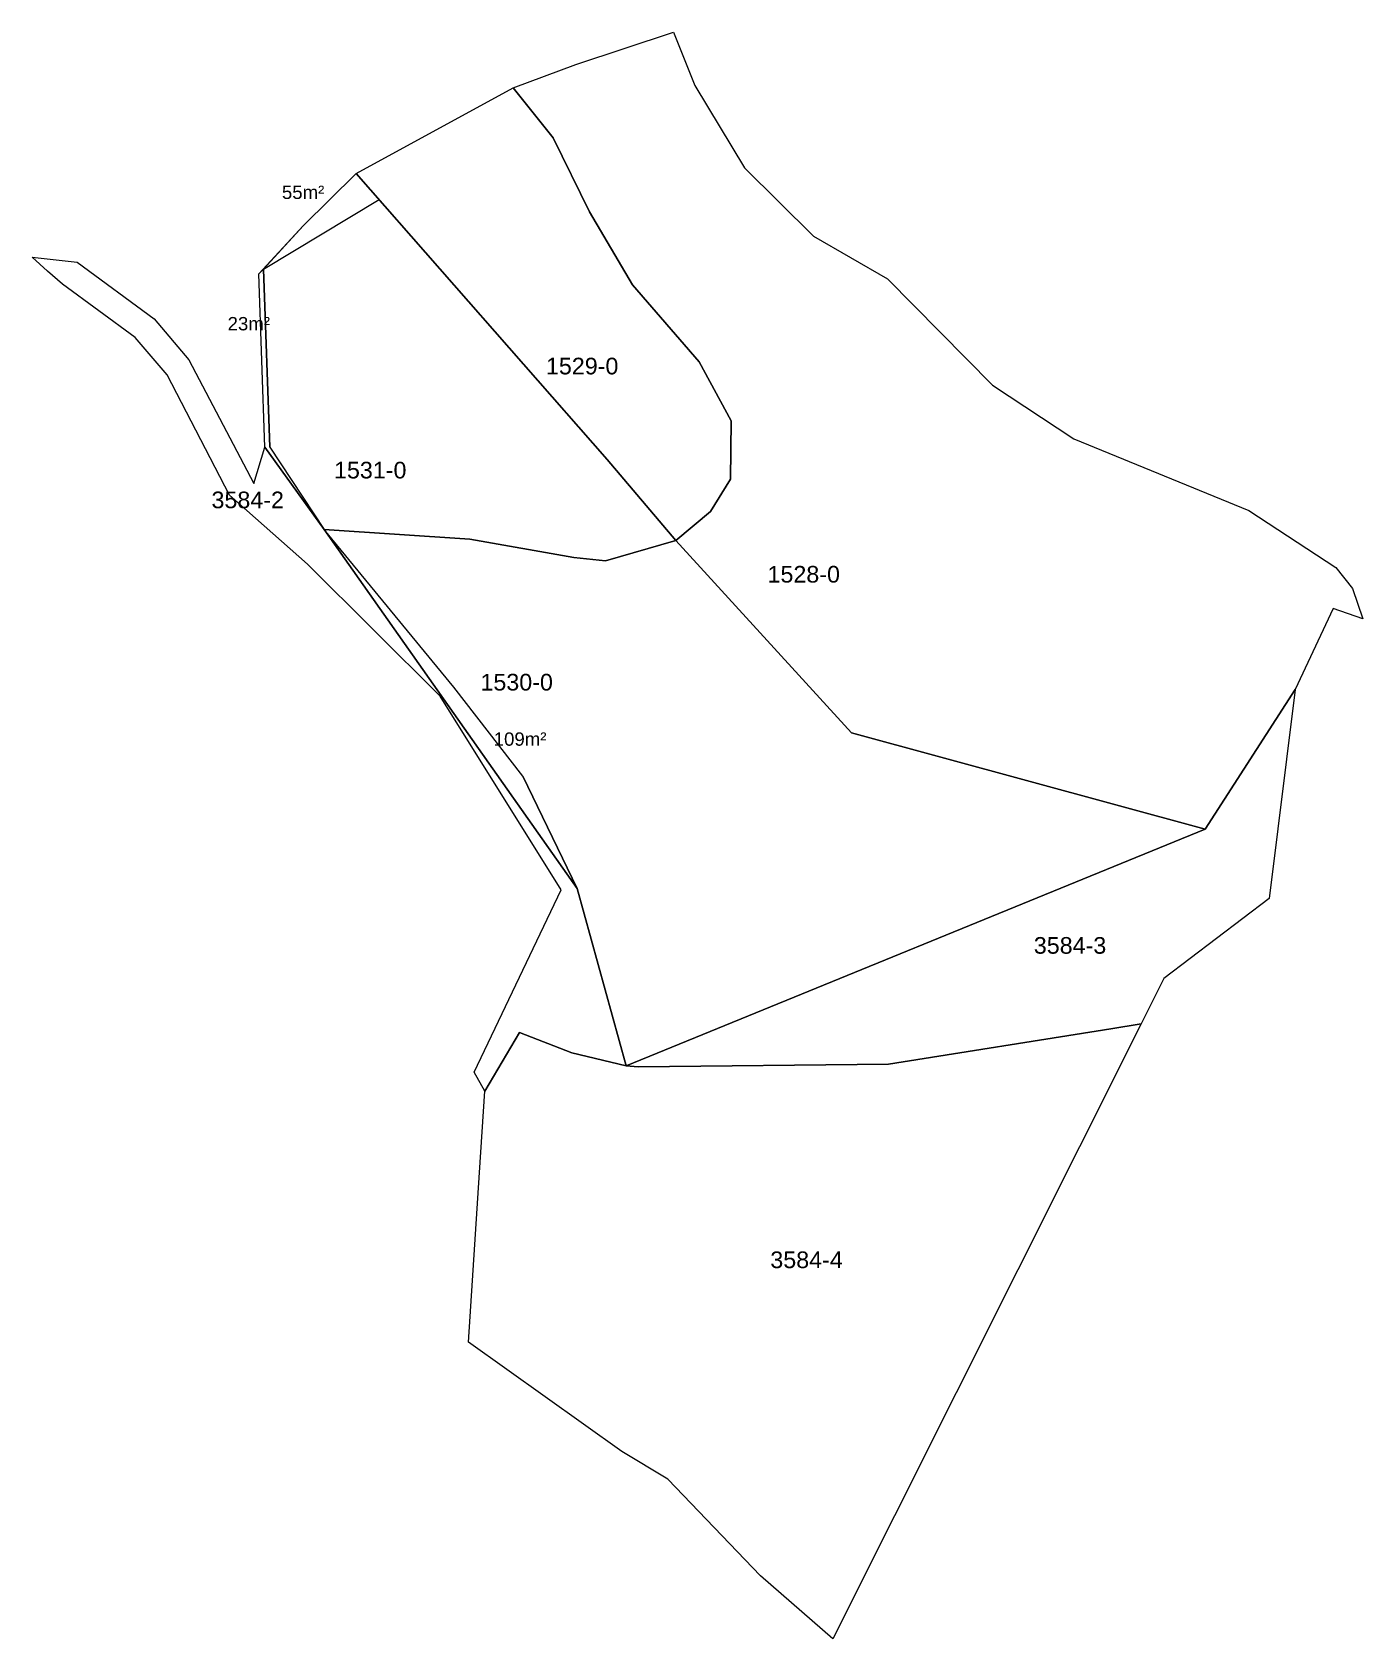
# Model space of a CAD drawing. Header units: metres. Extents: x 7500090 to 7500290, y 4691239 to 4691480.
import ezdxf

# ---------------------------------------------------------------- set-up
doc = ezdxf.new("R2010")
doc.units = ezdxf.units.M
for name, color, linetype, lineweight in [('Ndarjet', 1, 'Continuous', 0), ('Nr Parceles Baze', 7, 'Continuous', 0), ('Nr-Kojshi', 254, 'Continuous', 0), ('Parc-Kojshi', 254, 'Continuous', 0), ('Parcela Baze', 7, 'Continuous', 0)]:
    doc.layers.add(name, color=color, linetype=linetype, lineweight=lineweight)
doc.styles.get("Standard").update_dxf_attribs({"font": 'arial.ttf'})

msp = doc.modelspace()

# ---------------------------------------------------------------- linework, layer by layer
at = {"layer": 'Ndarjet', "flags": 128}
for points in [[(7500125.06, 4691444.34), (7500142.46, 4691454.76), (7500139, 4691458.7), (7500131.05, 4691450.83)], [(7500125.06, 4691444.34), (7500126.01, 4691417.63), (7500134.16, 4691405.26), (7500125.3, 4691417.62), (7500124.38, 4691443.61)], [(7500172.16, 4691351.34), (7500164.01, 4691368.24), (7500153.62, 4691381.6), (7500134.16, 4691405.26)]]:
    msp.add_lwpolyline(points, close=True, dxfattribs=at)
for points, elevation in [([(7500125.07, 4691444.33), (7500142.46, 4691454.76)], 1041.98), ([(7500126.01, 4691417.63), (7500125.07, 4691444.33)], 1046.56), ([(7500126.01, 4691417.63), (7500134.16, 4691405.26)], 1046.56), ([(7500164.01, 4691368.24), (7500153.62, 4691381.6), (7500134.16, 4691405.26)], 1057.3), ([(7500164.01, 4691368.24), (7500172.16, 4691351.34)], 1057.3)]:
    msp.add_lwpolyline(points, dxfattribs=dict(at, elevation=elevation))
at = {"layer": 'Parc-Kojshi'}
for points in [[(7500290.09, 4691391.83), (7500285.63, 4691393.38), (7500279.94, 4691381.22), (7500266.41, 4691360.27), (7500213.32, 4691374.75), (7500186.98, 4691403.58), (7500192.16, 4691407.95), (7500195.17, 4691412.82), (7500195.25, 4691421.58), (7500190.48, 4691430.43), (7500180.48, 4691441.96), (7500174.02, 4691452.91), (7500168.55, 4691464.03), (7500162.57, 4691471.52), (7500171.95, 4691475.05), (7500186.61, 4691479.9), (7500189.83, 4691471.9), (7500197.27, 4691459.54), (7500207.63, 4691449.3), (7500218.72, 4691442.85), (7500234.51, 4691426.93), (7500246.71, 4691418.87), (7500272.96, 4691408.08), (7500286.01, 4691399.56), (7500288.54, 4691396.38), (7500290.09, 4691391.83)], [(7500290.09, 4691391.83), (7500285.63, 4691393.38), (7500279.94, 4691381.22), (7500266.41, 4691360.27), (7500213.32, 4691374.75), (7500186.98, 4691403.58), (7500192.16, 4691407.95), (7500195.17, 4691412.82), (7500195.25, 4691421.58), (7500190.48, 4691430.43), (7500180.48, 4691441.96), (7500174.02, 4691452.91), (7500168.55, 4691464.03), (7500162.57, 4691471.52), (7500171.95, 4691475.05), (7500186.61, 4691479.9), (7500189.83, 4691471.9), (7500197.27, 4691459.54), (7500207.63, 4691449.3), (7500218.72, 4691442.85), (7500234.51, 4691426.93), (7500246.71, 4691418.87), (7500272.96, 4691408.08), (7500286.01, 4691399.56), (7500288.54, 4691396.38), (7500290.09, 4691391.83)], [(7500162.57, 4691471.52), (7500168.55, 4691464.03), (7500174.02, 4691452.91), (7500180.48, 4691441.96), (7500190.48, 4691430.43), (7500195.25, 4691421.58), (7500195.17, 4691412.82), (7500192.16, 4691407.95), (7500186.98, 4691403.58), (7500176.66, 4691415.76), (7500139, 4691458.7), (7500162.57, 4691471.52)], [(7500186.98, 4691403.58), (7500176.39, 4691400.55), (7500171.66, 4691401.04), (7500156.05, 4691403.78), (7500134.16, 4691405.26), (7500125.3, 4691417.62), (7500124.38, 4691443.61), (7500131.05, 4691450.83), (7500139, 4691458.7), (7500176.66, 4691415.76), (7500186.98, 4691403.58)], [(7500156.7, 4691323.79), (7500169.77, 4691351.14), (7500151.6, 4691380.24), (7500131.68, 4691400.03), (7500119.99, 4691410.4), (7500110.61, 4691428.45), (7500105.81, 4691434.08), (7500094.93, 4691442.07), (7500092.67, 4691444.03), (7500090.35, 4691446.1), (7500097.13, 4691445.39), (7500108.65, 4691436.88), (7500113.85, 4691430.73), (7500123.63, 4691412.16), (7500125.3, 4691417.62), (7500134.16, 4691405.26), (7500172.16, 4691351.34), (7500179.5, 4691324.75), (7500171.35, 4691326.69), (7500163.48, 4691329.76), (7500158.32, 4691320.92), (7500156.7, 4691323.79)], [(7500256.79, 4691331.05), (7500252.27, 4691330.32), (7500218.91, 4691324.97), (7500181.31, 4691324.61), (7500179.5, 4691324.75), (7500266.41, 4691360.27), (7500279.94, 4691381.22), (7500276.01, 4691349.87), (7500260.19, 4691337.83), (7500256.79, 4691331.05)], [(7500158.32, 4691320.92), (7500163.48, 4691329.76), (7500171.35, 4691326.69), (7500179.5, 4691324.75), (7500181.31, 4691324.61), (7500218.91, 4691324.97), (7500252.27, 4691330.32), (7500256.79, 4691331.05), (7500210.55, 4691238.73), (7500199.68, 4691248.17), (7500185.75, 4691262.69), (7500178.87, 4691266.84), (7500155.83, 4691283.29), (7500157.5, 4691308.74), (7500158.32, 4691320.92)]]:
    msp.add_lwpolyline(points, dxfattribs=at)
at = {"layer": 'Parcela Baze'}
msp.add_lwpolyline([(7500176.39, 4691400.55), (7500186.98, 4691403.58), (7500213.32, 4691374.75), (7500266.41, 4691360.27), (7500179.5, 4691324.75), (7500172.16, 4691351.34), (7500134.16, 4691405.26), (7500156.05, 4691403.78), (7500171.66, 4691401.04), (7500176.39, 4691400.55)], dxfattribs=at)

# ---------------------------------------------------------------- texts
at = {"layer": 'Ndarjet', "char_height": 2, "attachment_point": 1}
for s, insert in [('55m²', (7500127.84, 4691456.86)), ('23m²', (7500119.69, 4691437.14)), ('109m²', (7500159.63, 4691374.79))]:
    msp.add_mtext_dynamic_manual_height_columns(s, width=17.965, gutter_width=1, heights=[0], dxfattribs=dict(at, insert=insert))
at = {"layer": 'Nr Parceles Baze'}
msp.add_text('1530-0', height=2.5, dxfattribs=at).set_placement((7500157.64, 4691381.08))
at = {"layer": 'Nr-Kojshi'}
for s, p in [('1529-0', (7500167.47, 4691428.53)), ('1531-0', (7500135.66, 4691412.91)), ('3584-2', (7500117.27, 4691408.44)), ('1528-0', (7500200.73, 4691397.28)), ('3584-3', (7500240.7, 4691341.57)), ('3584-4', (7500201.15, 4691294.38))]:
    msp.add_text(s, height=2.5, dxfattribs=at).set_placement(p)

doc.saveas('drawing.dxf')
